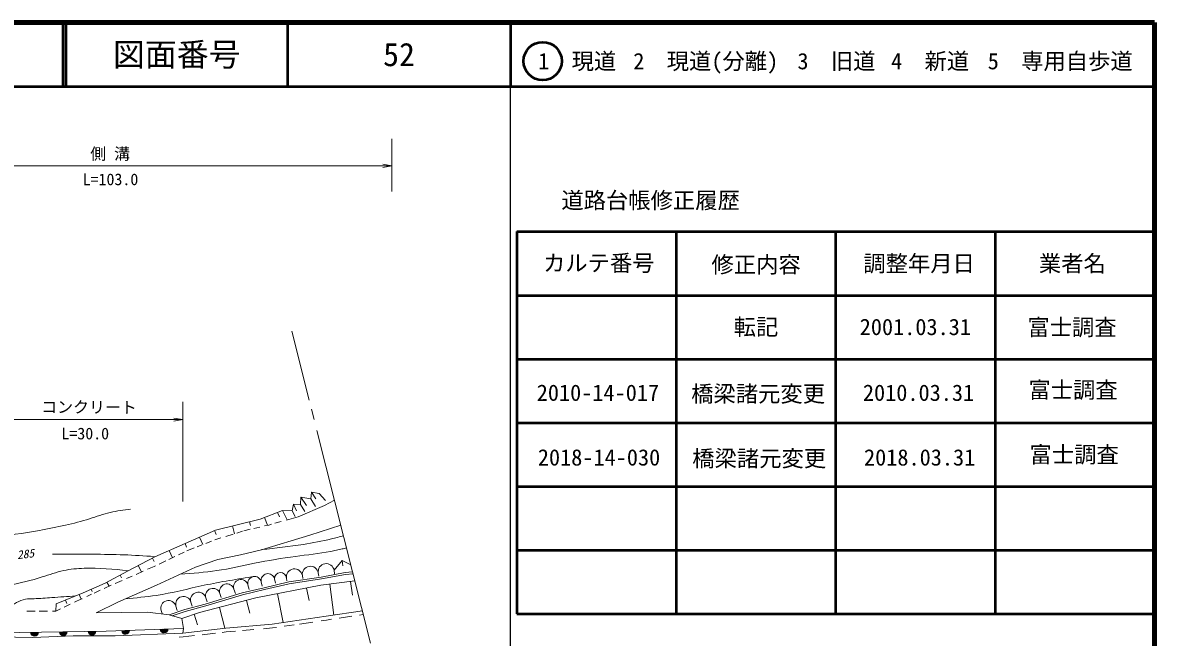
# Model space of a CAD drawing. Units: millimetres, scale not verified. Extents: x 40000 to 680000, y 20000 to 380000.
# Drawn here: x 502446 to 680000, y 283520 to 380000 of the extents above; entities that cross this region are included whole.
import ezdxf
from ezdxf.enums import TextEntityAlignment as Align

# ---------------------------------------------------------------- set-up
doc = ezdxf.new("R2010")
doc.units = ezdxf.units.MM
doc.header["$LTSCALE"] = 1000
for name, color, linetype, lineweight in [('M-BGD', 7, 'Continuous', 13), ('M-BMK-SRVR', 3, 'Continuous', 13), ('M-STR-STR3', 7, 'Continuous', 13), ('M-TTL', 2, 'Continuous', 140), ('M-TTL-BAND', 7, 'Continuous', 25), ('M-TTL-FRAM', 2, 'Continuous', 50), ('M-TTL-LINE', 7, 'Continuous', 13), ('M-TTL-TXT', 7, 'Continuous', 13)]:
    doc.layers.add(name, color=color, linetype=linetype, lineweight=lineweight)
doc.styles.add('ＭＳ ゴシック', font='')
doc.styles.get('ＭＳ ゴシック').set_extended_font_data('MS Gothic')

# ---------------------------------------------------------------- blocks, each defined once
blk = doc.blocks.new('open_arrow')
at = {"color": 0, "linetype": 'Continuous', "lineweight": -2}
blk.add_lwpolyline([(7.5, 1.25), (0, 0), (7.5, -1.25)], dxfattribs=at)

msp = doc.modelspace()

# ---------------------------------------------------------------- linework, layer by layer
at = {"layer": 'M-BGD'}
for p, q in [((546057, 304358), (546094, 305525)), ((546094, 305525), (547686, 305247)), ((546094, 305525), (546982, 304192)), ((547686, 305247), (547779, 306284)), ((547779, 306284), (548982, 306117)), ((547779, 306284), (548445, 305265)), ((548982, 306117), (549963, 305006)), ((544723, 303359), (544927, 304414)), ((544927, 304414), (546057, 304358)), ((544927, 304414), (545408, 303377)), ((549814, 304232), (545681, 302444)), ((546057, 304358), (546723, 303285)), ((547686, 305247), (548408, 304062)), ((551368, 305074), (549814, 304232)), ((532707, 300361), (539687, 302063)), ((539687, 302063), (543205, 303415)), ((540879, 301115), (540409, 302341)), ((542721, 302429), (542453, 303126)), ((543205, 303415), (543949, 301962)), ((543205, 303415), (544723, 303359)), ((545681, 302444), (543823, 301927)), ((544723, 303359), (545205, 302507)), ((523189, 296140), (532707, 300361)), ((532812, 299675), (532541, 300287)), ((535678, 299784), (535379, 301012)), ((536952, 300184), (536046, 299900)), ((538155, 300481), (537150, 300247)), ((538177, 301052), (538029, 301659)), ((539643, 300827), (538718, 300612)), ((541049, 301155), (540413, 301007)), ((541514, 301284), (541049, 301155)), ((543003, 301699), (542031, 301428)), ((552357, 301145), (547479, 299584)), ((530705, 298082), (530190, 299245)), ((532086, 298620), (531187, 298270)), ((533553, 299117), (532577, 298811)), ((535451, 299713), (534336, 299363)), ((547479, 299584), (539914, 297283)), ((525934, 296019), (525438, 297137)), ((527781, 296906), (526893, 296479)), ((528180, 297682), (527932, 298243)), ((529333, 297548), (528209, 297111)), ((530564, 298027), (529810, 297734)), ((539914, 297283), (536625, 296461)), ((518875, 293919), (523189, 296140)), ((521083, 293782), (520565, 294789)), ((523080, 295425), (522812, 295946)), ((523283, 294747), (523078, 294649)), ((524930, 295537), (523847, 295018)), ((526309, 296199), (525378, 295752)), ((533048, 295721), (529554, 294529)), ((536625, 296461), (533048, 295721)), ((552570, 295568), (551295, 294089)), ((553932, 294891), (552570, 295568)), ((552570, 295568), (552674, 294744)), ((515412, 292049), (518875, 293919)), ((517979, 292876), (517745, 293309)), ((519628, 293149), (518721, 292755)), ((521365, 293904), (520235, 293413)), ((523078, 294649), (522050, 294202)), ((529554, 294529), (523428, 291734)), ((549303, 292992), (544197, 292225)), ((546339, 293213), (546427, 292751)), ((548827, 293625), (548909, 293151)), ((553066, 293683), (549303, 292992)), ((553110, 293386), (549353, 292696)), ((551295, 294089), (551373, 293486)), ((554205, 293809), (553066, 293683)), ((554279, 293515), (553110, 293386)), ((511931, 290494), (515412, 292049)), ((516336, 291718), (515214, 291193)), ((515996, 291559), (515659, 292183)), ((518051, 292464), (516974, 291995)), ((523428, 291734), (517384, 289063)), ((540319, 291304), (536864, 290498)), ((537797, 291782), (537992, 291024)), ((549239, 291704), (539051, 289712)), ((539885, 292234), (540025, 291540)), ((544197, 292225), (540319, 291304)), ((544254, 291930), (540388, 291012)), ((541972, 292686), (542091, 292040)), ((543851, 292802), (543919, 292372)), ((549353, 292696), (544254, 291930)), ((547379, 289303), (546995, 291265)), ((554560, 292398), (549239, 291704)), ((551292, 287021), (550657, 291889)), ((554177, 290155), (553896, 292312)), ((507709, 288791), (511931, 290494)), ((511704, 289549), (510580, 289020)), ((511626, 289513), (511328, 290251)), ((511789, 289589), (511704, 289549)), ((513275, 290285), (512504, 289924)), ((513376, 290707), (513215, 291068)), ((514628, 290919), (513693, 290481)), ((539051, 289712), (530178, 287420)), ((536864, 290498), (531104, 288733)), ((536942, 290208), (531186, 288444)), ((531186, 289718), (531394, 289080)), ((533390, 290406), (533608, 289754)), ((535593, 291094), (535836, 290428)), ((540388, 291012), (536942, 290208)), ((543307, 285845), (542422, 290371)), ((507106, 287642), (507658, 287644)), ((507658, 287644), (507709, 288791)), ((508389, 287989), (507658, 287644)), ((509921, 288710), (508959, 288257)), ((509389, 288861), (509178, 289384)), ((517384, 289063), (513972, 287378)), ((524157, 287747), (524317, 287290)), ((527879, 287888), (525409, 287051)), ((526500, 288404), (526704, 287734)), ((531104, 288733), (527879, 287888)), ((531186, 288444), (527966, 287601)), ((528843, 289061), (529041, 288394)), ((534155, 284958), (533309, 288229)), ((538079, 287302), (537556, 289326)), ((555744, 287695), (550054, 286834)), ((503119, 287623), (504409, 287629)), ((505053, 287632), (506332, 287638)), ((513972, 287378), (522030, 287459)), ((522030, 287459), (525442, 287047)), ((525442, 287047), (527396, 286481)), ((527966, 287601), (525922, 286908)), ((530178, 287420), (527396, 286481)), ((527396, 286481), (527667, 284919)), ((529897, 285508), (529346, 287139)), ((550054, 286834), (541571, 285591)), ((547982, 285924), (545881, 285616)), ((550142, 286240), (549268, 286112)), ((550891, 286354), (550142, 286240)), ((554091, 286838), (552083, 286534)), ((555891, 287110), (555287, 287019)), ((497552, 284189), (515563, 284496)), ((497552, 284189), (515563, 284496)), ((515563, 284496), (527667, 284919)), ((515563, 284496), (527667, 284919)), ((527604, 284189), (516953, 283776)), ((534313, 284976), (527604, 284189)), ((527667, 284919), (527604, 284189)), ((532713, 284184), (530599, 283936)), ((534374, 284379), (533764, 284308)), ((541571, 285591), (534313, 284976)), ((535858, 284505), (534374, 284379)), ((538718, 284747), (536928, 284595)), ((541640, 284995), (540215, 284874)), ((542297, 285091), (541640, 284995)), ((545035, 285492), (543482, 285264)), ((504070, 283522), (497693, 283619)), ((510352, 283745), (504070, 283522)), ((516953, 283776), (510352, 283745)), ((527651, 283591), (527017, 283566)), ((529407, 283797), (527651, 283591))]:
    msp.add_line(p, q, dxfattribs=at)
for centre, radius, start, end in [((550071, 293831), 1261, 9.39114, 189.39114), ((538841, 292008), 1068, 12.21893, 192.21893), ((540928, 292460), 1068, 12.21893, 192.21893), ((542912, 292744), 941, 3.5261, 183.5261), ((545095, 293008), 1261, 9.39114, 189.39114), ((547583, 293419), 1261, 9.39114, 189.39114), ((532288, 290062), 1154, 17.33638, 197.33638), ((534491, 290750), 1154, 17.33638, 197.33638), ((536695, 291438), 1154, 17.33638, 197.33638), ((527672, 288733), 1217, 15.6641, 195.6641), ((530014, 289390), 1217, 15.6641, 195.6641), ((525329, 288076), 1217, 15.6641, 195.6641), ((504306, 284304), 600, 180.97627, 0.97627), ((504306, 284304), 550, 180.97627, 0.97627), ((504306, 284304), 500, 180.97627, 0.97627), ((504306, 284304), 450, 180.97627, 0.97627), ((504306, 284304), 400, 180.97627, 0.97627), ((504306, 284304), 350, 180.97627, 0.97627), ((504306, 284304), 300, 180.97627, 0.97627), ((504306, 284304), 250, 180.97627, 0.97627), ((504306, 284304), 200, 180.97627, 0.97627), ((504306, 284304), 150, 180.97627, 0.97627), ((504306, 284304), 100, 180.97627, 0.97627), ((504306, 284304), 50, 180.97627, 0.97627), ((508809, 284381), 600, 180.97627, 0.97627), ((508809, 284381), 550, 180.97627, 0.97627), ((508809, 284381), 500, 180.97627, 0.97627), ((508809, 284381), 450, 180.97627, 0.97627), ((508809, 284381), 400, 180.97627, 0.97627), ((508809, 284381), 350, 180.97627, 0.97627), ((508809, 284381), 300, 180.97627, 0.97627), ((508809, 284381), 250, 180.97627, 0.97627), ((508809, 284381), 200, 180.97627, 0.97627), ((508809, 284381), 150, 180.97627, 0.97627), ((508809, 284381), 100, 180.97627, 0.97627), ((508809, 284381), 50, 180.97627, 0.97627), ((513312, 284458), 600, 180.97627, 0.97627), ((513312, 284458), 550, 180.97627, 0.97627), ((513312, 284458), 500, 180.97627, 0.97627), ((513312, 284458), 450, 180.97627, 0.97627), ((513312, 284458), 400, 180.97627, 0.97627), ((513312, 284458), 350, 180.97627, 0.97627), ((513312, 284458), 300, 180.97627, 0.97627), ((513312, 284458), 250, 180.97627, 0.97627), ((513312, 284458), 200, 180.97627, 0.97627), ((513312, 284458), 150, 180.97627, 0.97627), ((513312, 284458), 100, 180.97627, 0.97627), ((513312, 284458), 50, 180.97627, 0.97627), ((518589, 284602), 600, 182.00336, 2.00336), ((518589, 284602), 550, 182.00336, 2.00336), ((518589, 284602), 500, 182.00336, 2.00336), ((518589, 284602), 450, 182.00336, 2.00336), ((518589, 284602), 400, 182.00336, 2.00336), ((518589, 284602), 350, 182.00336, 2.00336), ((518589, 284602), 300, 182.00336, 2.00336), ((518589, 284602), 250, 182.00336, 2.00336), ((518589, 284602), 200, 182.00336, 2.00336), ((518589, 284602), 150, 182.00336, 2.00336), ((518589, 284602), 100, 182.00336, 2.00336), ((518589, 284602), 50, 182.00336, 2.00336), ((524641, 284814), 600, 182.00336, 2.00336), ((524641, 284814), 550, 182.00336, 2.00336), ((524641, 284814), 500, 182.00336, 2.00336), ((524641, 284814), 450, 182.00336, 2.00336), ((524641, 284814), 400, 182.00336, 2.00336), ((524641, 284814), 350, 182.00336, 2.00336), ((524641, 284814), 300, 182.00336, 2.00336), ((524641, 284814), 250, 182.00336, 2.00336), ((524641, 284814), 200, 182.00336, 2.00336), ((524641, 284814), 150, 182.00336, 2.00336), ((524641, 284814), 100, 182.00336, 2.00336), ((524641, 284814), 50, 182.00336, 2.00336)]:
    msp.add_arc(centre, radius, start, end, dxfattribs=at)
for points, knots in [([(482568, 299014), (482735, 298997), (482901, 298979), (483067, 298961), (483233, 298942), (483399, 298923), (483566, 298903), (483732, 298883), (483898, 298863), (484064, 298842), (485060, 298719), (486058, 298585), (487058, 298540), (488976, 298452), (490900, 298687), (492820, 298863), (494386, 299007), (495949, 299113), (497510, 299262), (500040, 299504), (502564, 299861), (505068, 300309), (506438, 300554), (507802, 300826), (509159, 301131), (510434, 301419), (511703, 301736), (512951, 302129), (514031, 302469), (515097, 302866), (516194, 303126), (517239, 303375), (518313, 303500), (519387, 303625)], [0, 0, 0, 0, 1, 1, 1, 2, 2, 2, 3, 3, 3, 4, 4, 4, 5, 5, 5, 6, 6, 6, 7, 7, 7, 8, 8, 8, 9, 9, 9, 10, 10, 10, 11, 11, 11, 11]), ([(539936, 297289), (542123, 297526), (544310, 297764), (546484, 298105), (547960, 298337), (549430, 298617), (550882, 298970), (551524, 299126), (552163, 299296), (552802, 299466)], [0, 0, 0, 0, 1, 1, 1, 2, 2, 2, 3, 3, 3, 3]), ([(507124, 296564), (509227, 296569), (511330, 296574), (513433, 296563), (515074, 296554), (516715, 296536), (518354, 296473), (519936, 296411), (521517, 296308), (523097, 296204)], [0, 0, 0, 0, 1, 1, 1, 2, 2, 2, 3, 3, 3, 3]), ([(527186, 293449), (529108, 293582), (531029, 293714), (532928, 293997), (534912, 294292), (536871, 294751), (538841, 295150), (540968, 295581), (543107, 295943), (545258, 296231), (547095, 296477), (548941, 296669), (550765, 297003), (551069, 297059), (551373, 297119), (551675, 297187), (551977, 297256), (552277, 297334), (552579, 297403), (552806, 297455), (553034, 297502), (553261, 297549)], [0, 0, 0, 0, 1, 1, 1, 2, 2, 2, 3, 3, 3, 4, 4, 4, 5, 5, 5, 6, 6, 6, 7, 7, 7, 7]), ([(519000, 293983), (516702, 294213), (514404, 294444), (512095, 294367), (511018, 294331), (509937, 294229), (508888, 293999), (507750, 293749), (506648, 293350), (505532, 293004), (503809, 292468), (502054, 292059), (500297, 291640), (498733, 291267), (497168, 290887), (495577, 290682), (494406, 290531), (493222, 290476), (492038, 290461), (490216, 290439), (488396, 290514), (486581, 290646), (485507, 290724), (484434, 290823), (483361, 290916), (483182, 290931), (483004, 290947), (482825, 290962), (482646, 290977), (482467, 290992), (482288, 291008), (482109, 291023), (481930, 291037), (481751, 291052)], [0, 0, 0, 0, 1, 1, 1, 2, 2, 2, 3, 3, 3, 4, 4, 4, 5, 5, 5, 6, 6, 6, 7, 7, 7, 8, 8, 8, 9, 9, 9, 10, 10, 10, 11, 11, 11, 11]), ([(518583, 289593), (520198, 289726), (521813, 289859), (523410, 290104), (525932, 290491), (528409, 291157), (530909, 291690), (533536, 292250), (536188, 292663), (538841, 293076)], [0, 0, 0, 0, 1, 1, 1, 2, 2, 2, 3, 3, 3, 3]), ([(510744, 290015), (509505, 289939), (508267, 289863), (507035, 289768), (506103, 289696), (505175, 289614), (504230, 289593), (503780, 289584), (503325, 289588), (502894, 289506), (501918, 289320), (501059, 288689), (500133, 288257), (499411, 287921), (498649, 287706), (497876, 287557), (495852, 287165), (493762, 287226), (491691, 287163), (490428, 287124), (489172, 287038), (487912, 287037), (487702, 287037), (487492, 287039), (487281, 287040), (487071, 287041), (486861, 287040), (486651, 287043), (486441, 287045), (486231, 287051), (486022, 287056)], [0, 0, 0, 0, 1, 1, 1, 2, 2, 2, 3, 3, 3, 4, 4, 4, 5, 5, 5, 6, 6, 6, 7, 7, 7, 8, 8, 8, 9, 9, 9, 10, 10, 10, 10])]:
    msp.add_open_spline(points, degree=3, knots=knots, dxfattribs=at)
at = {"layer": 'M-BMK-SRVR'}
for p, q in [((544694, 331580), (547421, 320750)), ((547780, 319325), (548187, 317707)), ((548619, 315992), (557026, 282603))]:
    msp.add_line(p, q, dxfattribs=at)
at = {"layer": 'M-STR-STR3'}
for p, q in [((560378, 353495), (560378, 361748)), ((456418, 357514), (560378, 357521)), ((527590, 304861), (527592, 320504)), ((527592, 317699), (497477, 317702))]:
    msp.add_line(p, q, dxfattribs=at)
at = {"layer": 'M-TTL'}
for p, q in [((680000, 380000), (40000, 380000)), ((680000, 20000), (680000, 380000))]:
    msp.add_line(p, q, dxfattribs=at)
at = {"layer": 'M-TTL-BAND'}
msp.add_line((579000, 20000), (579000, 370000), dxfattribs=at)
at = {"layer": 'M-TTL-FRAM'}
for p, q in [((580000, 347197), (580000, 287197)), ((580000, 347197), (680000, 347197)), ((580000, 287197), (680000, 287197))]:
    msp.add_line(p, q, dxfattribs=at)
at = {"layer": 'M-TTL-LINE', "lineweight": 50}
for p, q in [((508747, 380000), (508747, 370000)), ((509247, 380000), (509247, 370000)), ((543997, 380000), (543997, 370000)), ((579000, 380000), (579000, 370000)), ((40000, 370000), (680000, 370000)), ((605000, 347197), (605000, 287197)), ((630000, 347197), (630000, 287197)), ((655000, 347197), (655000, 287197)), ((580000, 337197), (680000, 337197)), ((580000, 327197), (680000, 327197)), ((580000, 317197), (680000, 317197)), ((580000, 307197), (680000, 307197)), ((580000, 297197), (680000, 297197))]:
    msp.add_line(p, q, dxfattribs=at)
msp.add_circle((584031, 373958), 3000, dxfattribs=at)

# ---------------------------------------------------------------- block references
at = {"layer": 'M-STR-STR3', "xscale": 193, "yscale": 193, "rotation": 180}
for p in [(560378, 357521), (527592, 317699)]:
    msp.add_blockref('open_arrow', p, dxfattribs=at)

# ---------------------------------------------------------------- texts
at = {"layer": 'M-BGD', "style": 'ＭＳ ゴシック', "oblique": 15}
msp.add_text('285', height=1320, rotation=6.66, dxfattribs=at).set_placement((501483, 297103), align=Align.TOP_LEFT)
at = {"layer": 'M-STR-STR3', "style": 'ＭＳ ゴシック'}
for s, rotation, p in [('側 溝', 359.994, (513054, 357954)), ('L=103.0', 359.994, (511861, 353939)), ('コンクリート', 359.707, (505345, 318225)), ('L=30.0', 359.994, (508529, 314050))]:
    msp.add_text(s, height=1833, rotation=rotation, dxfattribs=at).set_placement(p, align=Align.BOTTOM_LEFT)
at = {"layer": 'M-TTL-TXT', "style": 'ＭＳ ゴシック'}
for s, height, p in [('図面番号', 3666, (526622, 375000)), ('52', 3666, (561497, 375000)), ('1\u3000現道', 2566, (589448, 373958)), ('2\u3000現道(分離)', 2566, (609619, 373958)), ('3\u3000旧道', 2566, (630121, 373958)), ('4\u3000新道', 2566, (644824, 373958)), ('5\u3000専用自歩道', 2566, (665228, 373958)), ('道路台帳修正履歴', 2566, (600968, 352113)), ('カルテ番号', 2566, (592839, 342277)), ('修正内容', 2566, (617509, 342023)), ('調整年月日', 2566, (643089, 342197)), ('業者名', 2566, (667134, 342197)), ('転記', 2566, (617500, 332245)), ('富士調査', 2566, (667077, 332189)), ('2001.03.31', 2566, (642500, 332245)), ('2010-14-017', 2566, (592701, 321919)), ('橋梁諸元変更', 2566, (617833, 321753)), ('2010.03.31', 2566, (643000, 321919)), ('富士調査', 2566, (667243, 322362)), ('2018-14-030', 2566, (592876, 311767)), ('橋梁諸元変更', 2566, (618008, 311601)), ('2018.03.31', 2566, (643175, 311767)), ('富士調査', 2566, (667418, 312210))]:
    msp.add_text(s, height=height, dxfattribs=at).set_placement(p, align=Align.MIDDLE_CENTER)

doc.saveas('drawing.dxf')
